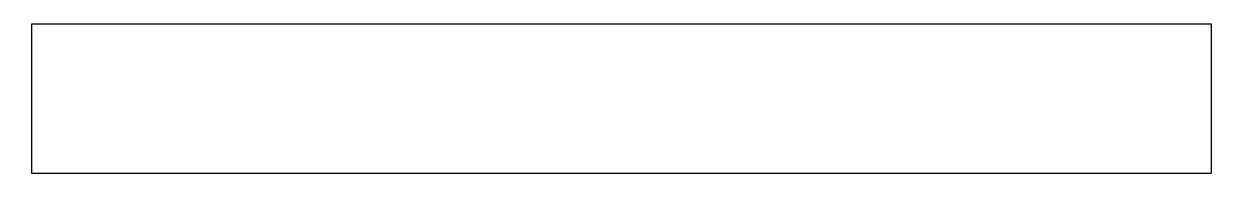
# Model space of a CAD drawing. Extents: x 34.5 to 129.7, y -1.7 to 10.5.
import ezdxf

# ---------------------------------------------------------------- set-up
doc = ezdxf.new("R2010")
doc.units = 0
doc.header["$LTSCALE"] = 12
doc.header["$MEASUREMENT"] = 0
doc.layers.add('NECK', color=242, linetype='CONTINUOUS')

msp = doc.modelspace()

# ---------------------------------------------------------------- linework, layer by layer
at = {"layer": 'NECK'}
msp.add_open_spline([(129.123, 10.486), (129.123, 6.54), (129.123, 2.595), (129.123, -1.351), (126.603, -1.351), (122.752, -1.351), (117.54, -1.351), (113.487, -1.351), (109.435, -1.351), (104.223, -1.351), (100.372, -1.351), (97.852, -1.351), (87.353, -1.351), (76.855, -1.351), (66.356, -1.351), (63.837, -1.351), (59.985, -1.351), (54.773, -1.351), (50.721, -1.351), (46.668, -1.351), (41.457, -1.351), (37.605, -1.351), (35.086, -1.351), (35.086, 2.595), (35.086, 6.54), (35.086, 10.486), (37.605, 10.486), (41.457, 10.486), (46.668, 10.486), (50.721, 10.486), (54.773, 10.486), (59.985, 10.486), (63.837, 10.486), (66.356, 10.486), (76.855, 10.486), (87.353, 10.486), (97.852, 10.486), (100.372, 10.486), (104.223, 10.486), (109.435, 10.486), (113.487, 10.486), (117.54, 10.486), (122.752, 10.486), (126.603, 10.486), (129.123, 10.486)], degree=3, knots=[0, 0, 0, 0, 1, 1, 1, 1.241697, 1.369533, 1.5, 1.630467, 1.758303, 2, 2, 2, 33.496063, 33.496063, 33.496063, 33.73776, 33.865596, 33.996063, 34.12653, 34.254366, 34.496063, 34.496063, 34.496063, 35.496063, 35.496063, 35.496063, 35.73776, 35.865596, 35.996063, 36.12653, 36.254366, 36.496063, 36.496063, 36.496063, 67.992126, 67.992126, 67.992126, 68.233823, 68.361659, 68.492126, 68.622593, 68.750429, 68.992126, 68.992126, 68.992126, 68.992126], dxfattribs=at)

doc.saveas('drawing.dxf')
